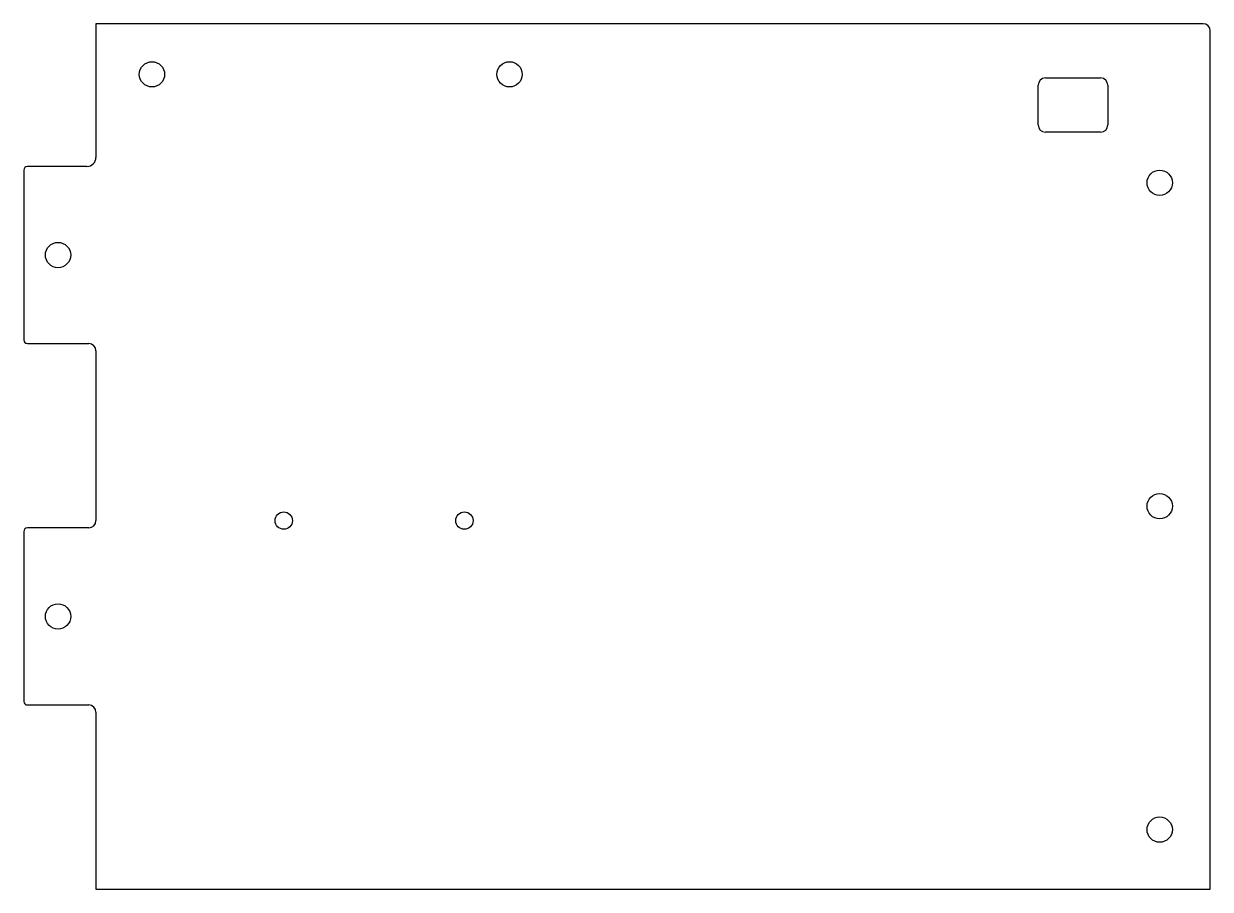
# Model space of a CAD drawing. Header units: millimetres. Extents: x -164 to 164, y -120 to 120.
import ezdxf

# ---------------------------------------------------------------- set-up
doc = ezdxf.new("R2010")
doc.units = ezdxf.units.MM
doc.layers.add('CUTOUTS', color=1, linetype='CONTINUOUS')
doc.layers.add('PERIMETER', color=5, linetype='CONTINUOUS')

msp = doc.modelspace()

# ---------------------------------------------------------------- linework, layer by layer
at = {"layer": 'CUTOUTS'}
for p, q in [((116.6, 91.75), (116.6, 102.75)), ((118.6, 104.75), (133.9, 104.75)), ((135.9, 102.75), (135.9, 91.75)), ((133.9, 89.75), (118.6, 89.75))]:
    msp.add_line(p, q, dxfattribs=at)
for centre, radius in [((-128.75, 105.75), 3.5), ((-29.75, 105.75), 3.5), ((150.25, 75.75), 3.5), ((-154.75, 55.75), 3.5), ((150.25, -13.75), 3.5), ((-92.25, -17.75), 2.4), ((-42.25, -17.75), 2.4), ((-154.75, -44.25), 3.5), ((150.25, -103.25), 3.5)]:
    msp.add_circle(centre, radius, dxfattribs=at)
for centre, start, end in [((118.6, 102.75), 90, 180), ((133.9, 102.75), 0, 90), ((118.6, 91.75), 180, 270), ((133.9, 91.75), -90, 0)]:
    msp.add_arc(centre, 2, start, end, dxfattribs=at)
at = {"layer": 'PERIMETER'}
for p, q in [((162.25, 119.75), (-144.25, 119.75)), ((-144.25, 119.75), (-144.25, 82.75)), ((164.25, -119.75), (164.25, 117.75)), ((-164.25, 79.25), (-164.25, 32.25)), ((-146.75, 80.25), (-163.25, 80.25)), ((-163.25, 31.25), (-146.25, 31.25)), ((-144.25, 29.25), (-144.25, -17.75)), ((-164.25, -20.75), (-164.25, -67.75)), ((-146.25, -19.75), (-163.25, -19.75)), ((-163.25, -68.75), (-146.25, -68.75)), ((-144.25, -70.75), (-144.25, -119.75)), ((-144.25, -119.75), (164.25, -119.75))]:
    msp.add_line(p, q, dxfattribs=at)
for centre, radius, start, end in [((162.25, 117.75), 2, 0, 90), ((-146.75, 82.75), 2.5, -90, 0), ((-163.25, 79.25), 1, 90, 180), ((-163.25, 32.25), 1, 180, 270), ((-146.25, 29.25), 2, 0, 90), ((-146.25, -17.75), 2, -90, 0), ((-163.25, -20.75), 1, 90, 180), ((-163.25, -67.75), 1, 180, 270), ((-146.25, -70.75), 2, 0, 90)]:
    msp.add_arc(centre, radius, start, end, dxfattribs=at)

doc.saveas('drawing.dxf')
